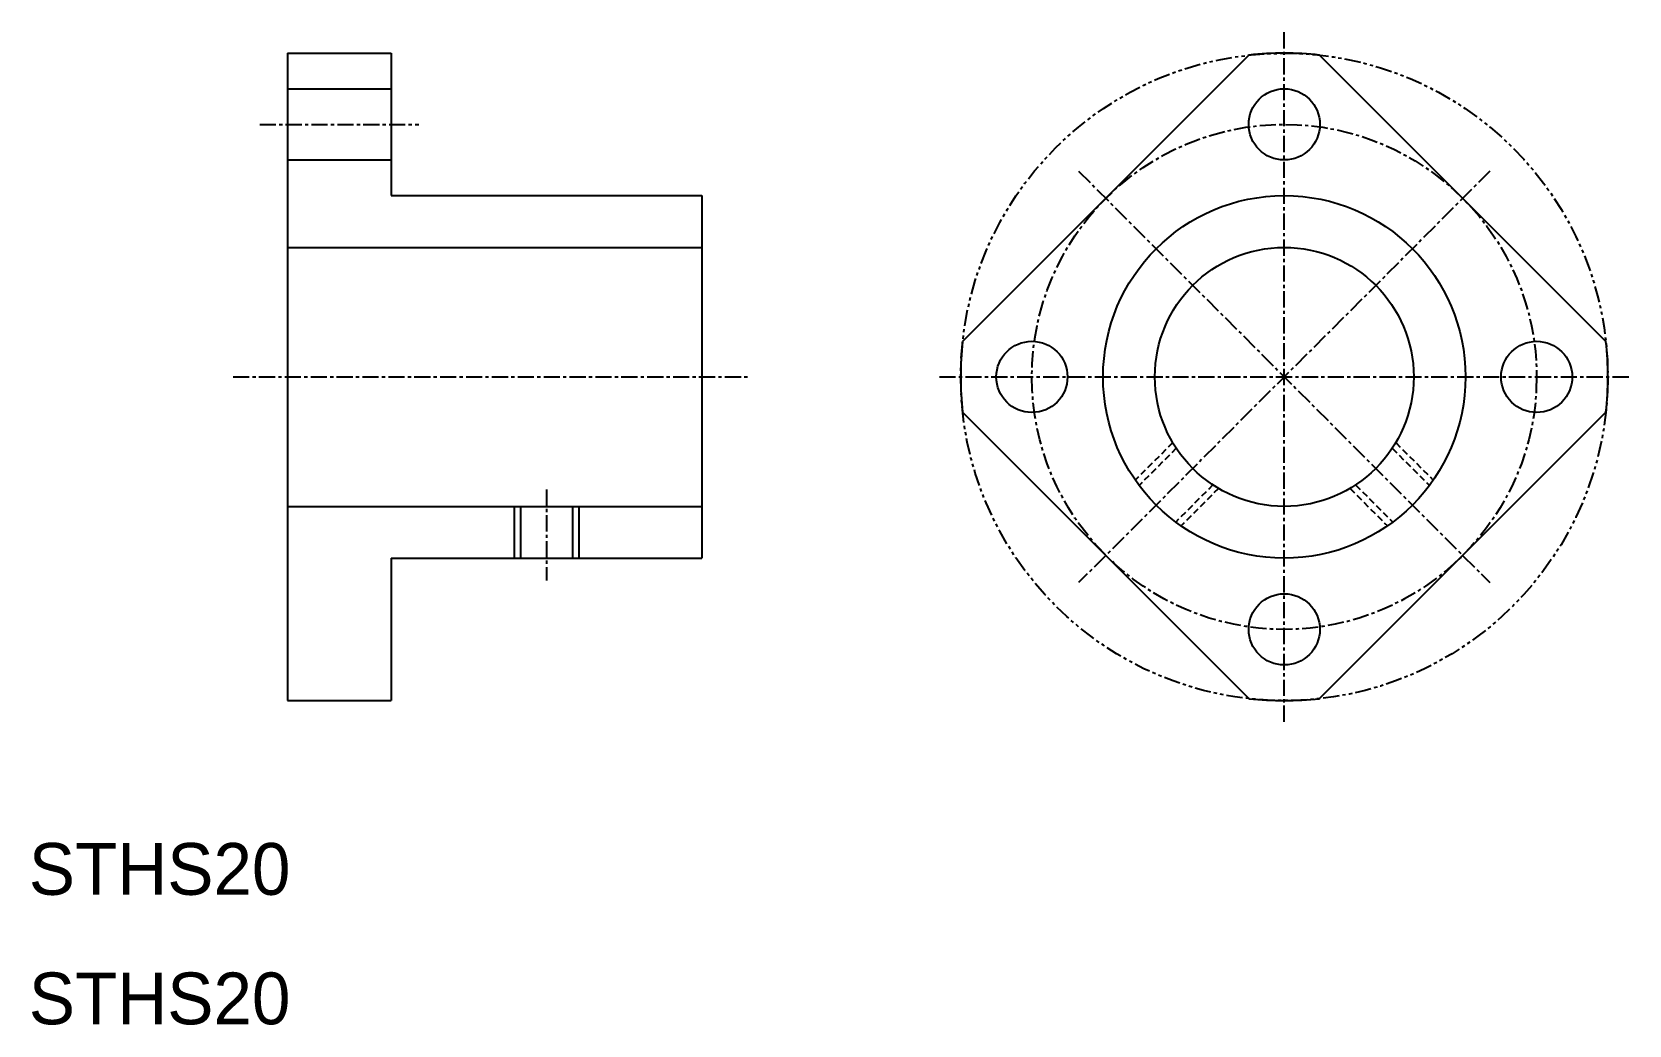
# Model space of a CAD drawing. Extents: x 10 to 134, y 10 to 87.
import ezdxf

# ---------------------------------------------------------------- set-up
doc = ezdxf.new("R2010")
doc.units = 0
for name, pattern in [('CENTER', [2, 1.25, -0.25, 0.25, -0.25]), ('DASHED', [0.75, 0.5, -0.25]), ('PHANTOM', [2.5, 1.25, -0.25, 0.25, -0.25, 0.25, -0.25])]:
    doc.linetypes.add(name, pattern=pattern)
doc.layers.get('0').update_dxf_attribs({"linetype": 'CONTINUOUS'})
doc.layers.add('CENTER', color=1, linetype='CENTER')

msp = doc.modelspace()

# ---------------------------------------------------------------- linework, layer by layer
at = {"color": 7, "linetype": 'CONTINUOUS'}
for p, q in [((30, 85), (30, 35)), ((30, 85), (38, 85)), ((38, 85), (38, 74)), ((104.27, 84.85), (82.15, 62.73)), ((109.73, 84.85), (131.85, 62.73)), ((30, 82.25), (38, 82.25)), ((30, 76.75), (38, 76.75)), ((30, 73.88), (30, 73.88)), ((38, 74), (62, 74)), ((62, 74), (62, 46)), ((30, 70), (62, 70)), ((30, 62.75), (30, 62.75)), ((82.15, 57.27), (104.27, 35.15)), ((131.85, 57.27), (109.73, 35.15)), ((30, 50), (62, 50)), ((48, 50), (48, 46)), ((52, 50), (52, 46)), ((38, 46), (62, 46)), ((38, 46), (38, 35)), ((30, 35), (38, 35))]:
    msp.add_line(p, q, dxfattribs=at)
at = {"color": 3, "linetype": 'DASHED'}
for p, q in [((98.39, 54.92), (95.49, 52.03)), ((98.66, 54.49), (95.79, 51.62)), ((115.34, 54.49), (118.21, 51.62)), ((115.61, 54.92), (118.51, 52.03)), ((101.49, 51.66), (98.62, 48.79)), ((101.92, 51.39), (99.03, 48.49)), ((112.08, 51.39), (114.97, 48.49)), ((112.51, 51.66), (115.38, 48.79))]:
    msp.add_line(p, q, dxfattribs=at)
at = {"color": 3, "linetype": 'CONTINUOUS'}
for p, q in [((47.5, 50), (47.5, 46)), ((52.5, 50), (52.5, 46))]:
    msp.add_line(p, q, dxfattribs=at)
at = {"color": 3, "linetype": 'PHANTOM'}
msp.add_circle((107, 60), 25, dxfattribs=at)
at = {"color": 7, "linetype": 'CONTINUOUS'}
for centre, radius in [((107, 79.5), 2.75), ((107, 60), 14), ((107, 60), 10), ((87.5, 60), 2.75), ((126.5, 60), 2.75), ((107, 40.5), 2.75)]:
    msp.add_circle(centre, radius, dxfattribs=at)
for start, end in [(83.7394, 96.2606), (173.7394, 186.2606), (353.7394, 6.2606), (263.7394, 276.2606)]:
    msp.add_arc((107, 60), 25, start, end, dxfattribs=at)
at = {"layer": 'CENTER', "color": 1, "linetype": 'CENTER'}
for p, q in [((107, 33.36), (107, 86.64)), ((27.84, 79.5), (40.14, 79.5)), ((122.89, 75.89), (91.11, 44.11)), ((91.11, 75.89), (122.89, 44.11)), ((25.78, 60), (65.74, 60)), ((80.36, 60), (133.64, 60)), ((50, 51.31), (50, 44.28))]:
    msp.add_line(p, q, dxfattribs=at)
msp.add_circle((107, 60), 19.5, dxfattribs=at)

# ---------------------------------------------------------------- texts
at = {"color": 7, "linetype": 'CONTINUOUS'}
for p in [(10, 20), (10, 10)]:
    msp.add_text('STHS20', height=4, dxfattribs=at).set_placement(p)

doc.saveas('drawing.dxf')
